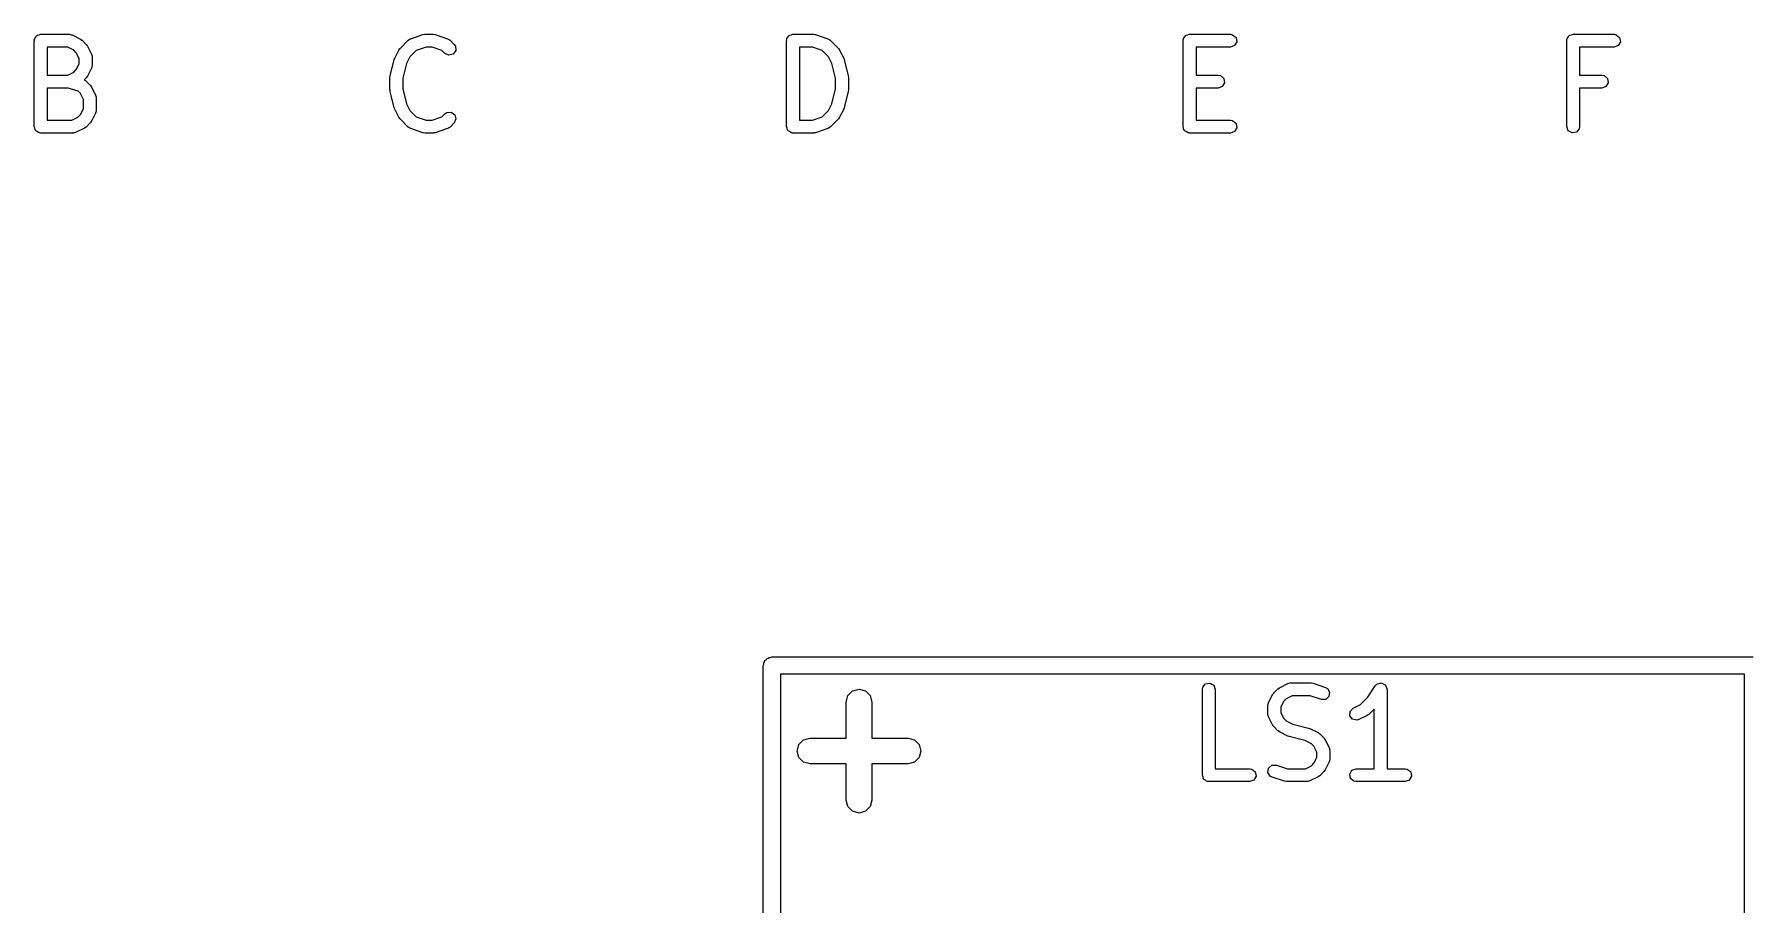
# Model space of a CAD drawing. Extents: x 40 to 128.4, y -180.3 to -86.
# Drawn here: x 98.09 to 118.06, y -96.13 to -85.99 of the extents above; entities that cross this region are included whole.
import ezdxf

# ---------------------------------------------------------------- set-up
doc = ezdxf.new("R2010")
doc.units = 0
doc.layers.add('BLACK', color=7, linetype='CONTINUOUS')

msp = doc.modelspace()

# ---------------------------------------------------------------- linework, layer by layer
at = {"layer": 'BLACK', "linetype": 'CONTINUOUS'}
for p, q in [((98.0881, -86.0664), (98.0898, -86.0566)), ((98.0881, -87.0664), (98.0881, -86.0664)), ((98.0892, -86.0534), (98.0909, -86.0505)), ((98.0898, -86.0566), (98.0892, -86.0534)), ((98.0909, -86.0505), (98.0926, -86.0407)), ((98.0926, -86.0407), (98.1051, -86.0258)), ((98.1051, -86.0258), (98.1149, -86.0089)), ((98.1149, -86.0089), (98.1212, -86.0066)), ((98.1212, -86.0066), (98.1256, -86.0014)), ((98.1256, -86.0014), (98.1448, -85.998)), ((98.1448, -85.998), (98.1631, -85.9914)), ((98.1631, -85.9914), (98.4964, -85.9914)), ((98.4964, -85.9914), (98.5221, -85.9959)), ((98.5221, -85.9959), (98.5255, -85.9988)), ((98.5255, -85.9988), (98.53, -85.9993)), ((98.53, -85.9993), (98.6252, -86.0469)), ((98.6252, -86.0469), (98.6432, -86.0603)), ((98.6432, -86.0603), (98.6447, -86.061)), ((98.6447, -86.061), (98.6923, -86.1086)), ((102.349, -86.1562), (102.444, -86.061)), ((102.444, -86.061), (102.465, -86.046)), ((102.465, -86.046), (102.47, -86.0456)), ((102.47, -86.0456), (102.473, -86.0428)), ((102.473, -86.0428), (102.616, -85.9952)), ((102.616, -85.9952), (102.638, -85.9919)), ((102.638, -85.9919), (102.64, -85.9914)), ((102.64, -85.9914), (102.735, -85.9914)), ((102.735, -85.9914), (102.757, -85.9953)), ((102.757, -85.9953), (102.759, -85.9952)), ((102.759, -85.9952), (102.902, -86.0428)), ((102.902, -86.0428), (102.925, -86.0553)), ((102.925, -86.0553), (102.927, -86.0591)), ((102.927, -86.0591), (102.931, -86.061)), ((102.931, -86.061), (102.979, -86.1086)), ((106.851, -86.0664), (106.853, -86.0566)), ((106.851, -87.0664), (106.851, -86.0664)), ((106.852, -86.0534), (106.854, -86.0505)), ((106.853, -86.0566), (106.852, -86.0534)), ((106.854, -86.0505), (106.856, -86.0407)), ((106.856, -86.0407), (106.868, -86.0258)), ((106.868, -86.0258), (106.878, -86.0089)), ((106.878, -86.0089), (106.884, -86.0066)), ((106.884, -86.0066), (106.889, -86.0014)), ((106.889, -86.0014), (106.908, -85.998)), ((106.908, -85.998), (106.926, -85.9914)), ((106.926, -85.9914), (107.164, -85.9914)), ((107.164, -85.9914), (107.186, -85.9953)), ((107.186, -85.9953), (107.188, -85.9952)), ((107.188, -85.9952), (107.331, -86.0428)), ((107.331, -86.0428), (107.354, -86.0553)), ((107.354, -86.0553), (107.356, -86.0591)), ((107.356, -86.0591), (107.36, -86.061)), ((107.36, -86.061), (107.455, -86.1562)), ((111.471, -86.0664), (111.472, -86.0566)), ((111.471, -87.0664), (111.471, -86.0664)), ((111.472, -86.0534), (111.474, -86.0505)), ((111.472, -86.0566), (111.472, -86.0534)), ((111.474, -86.0505), (111.475, -86.0407)), ((111.475, -86.0407), (111.488, -86.0258)), ((111.488, -86.0258), (111.498, -86.0089)), ((111.498, -86.0089), (111.504, -86.0066)), ((111.504, -86.0066), (111.508, -86.0014)), ((111.508, -86.0014), (111.527, -85.998)), ((111.527, -85.998), (111.546, -85.9914)), ((111.546, -85.9914), (112.022, -85.9914)), ((112.022, -85.9914), (112.048, -85.9959)), ((112.048, -85.9959), (112.087, -86.0289)), ((112.087, -86.0289), (112.096, -86.0794)), ((115.94, -86.0664), (115.941, -86.0566)), ((115.94, -87.0664), (115.94, -86.0664)), ((115.941, -86.0534), (115.942, -86.0505)), ((115.941, -86.0566), (115.941, -86.0534)), ((115.942, -86.0505), (115.944, -86.0407)), ((115.944, -86.0407), (115.957, -86.0258)), ((115.957, -86.0258), (115.966, -86.0089)), ((115.966, -86.0089), (115.973, -86.0066)), ((115.973, -86.0066), (115.977, -86.0014)), ((115.977, -86.0014), (115.996, -85.998)), ((115.996, -85.998), (116.015, -85.9914)), ((116.015, -85.9914), (116.491, -85.9914)), ((116.491, -85.9914), (116.516, -85.9959)), ((116.516, -85.9959), (116.556, -86.0289)), ((116.556, -86.0289), (116.565, -86.0794)), ((98.2381, -86.1414), (98.2381, -86.4676)), ((98.4787, -86.1414), (98.2381, -86.1414)), ((98.5472, -86.1756), (98.4787, -86.1414)), ((98.5776, -86.206), (98.5472, -86.1756)), ((98.6119, -86.2746), (98.5776, -86.206)), ((98.6119, -86.3344), (98.6119, -86.2746)), ((98.6923, -86.1086), (98.7052, -86.127)), ((98.7052, -86.127), (98.7064, -86.1281)), ((98.7064, -86.1281), (98.754, -86.2233)), ((98.754, -86.2233), (98.7614, -86.2483)), ((98.7614, -86.2483), (98.7604, -86.2526)), ((98.7604, -86.2526), (98.7619, -86.2569)), ((98.7619, -86.2569), (98.7619, -86.3521)), ((102.281, -86.2863), (102.287, -86.2745)), ((102.287, -86.2709), (102.335, -86.1757)), ((102.287, -86.2745), (102.287, -86.2709)), ((102.335, -86.1757), (102.348, -86.1577)), ((102.348, -86.1577), (102.349, -86.1562)), ((102.463, -86.2537), (102.425, -86.3307)), ((102.537, -86.1796), (102.463, -86.2537)), ((102.652, -86.1414), (102.537, -86.1796)), ((102.723, -86.1414), (102.652, -86.1414)), ((102.837, -86.1796), (102.723, -86.1414)), ((102.872, -86.2147), (102.837, -86.1796)), ((102.919, -86.2363), (102.872, -86.2147)), ((102.969, -86.2231), (102.919, -86.2363)), ((102.998, -86.181), (102.969, -86.2231)), ((102.979, -86.1086), (102.993, -86.1299)), ((102.993, -86.1299), (102.998, -86.181)), ((107.001, -86.1414), (107.001, -86.9914)), ((107.152, -86.1414), (107.001, -86.1414)), ((107.267, -86.1796), (107.152, -86.1414)), ((107.341, -86.2537), (107.267, -86.1796)), ((107.379, -86.3307), (107.341, -86.2537)), ((107.455, -86.1562), (107.468, -86.1746)), ((107.468, -86.1746), (107.469, -86.1757)), ((107.469, -86.1757), (107.517, -86.2709)), ((107.517, -86.2709), (107.521, -86.2833)), ((112.022, -86.1414), (111.621, -86.1414)), ((111.621, -86.1414), (111.621, -86.4676)), ((112.07, -86.1238), (112.022, -86.1414)), ((112.096, -86.0794), (112.07, -86.1238)), ((116.491, -86.1414), (116.09, -86.1414)), ((116.09, -86.1414), (116.09, -86.4676)), ((116.539, -86.1238), (116.491, -86.1414)), ((116.565, -86.0794), (116.539, -86.1238)), ((98.2381, -86.4676), (98.4787, -86.4676)), ((98.4787, -86.4676), (98.5472, -86.4333)), ((98.5472, -86.4333), (98.5776, -86.4029)), ((98.5776, -86.4029), (98.6119, -86.3344)), ((98.754, -86.3856), (98.7064, -86.4809)), ((98.7545, -86.3812), (98.754, -86.3856)), ((98.7574, -86.3777), (98.7545, -86.3812)), ((98.7619, -86.3521), (98.7574, -86.3777)), ((102.234, -86.4768), (102.281, -86.2863)), ((102.425, -86.3307), (102.381, -86.5042)), ((107.423, -86.5042), (107.379, -86.3307)), ((107.521, -86.2833), (107.523, -86.2863)), ((107.523, -86.2863), (107.57, -86.4768)), ((111.621, -86.4676), (111.879, -86.4676)), ((111.879, -86.4676), (111.905, -86.4721)), ((111.905, -86.4721), (111.944, -86.5051)), ((116.09, -86.4676), (116.348, -86.4676)), ((116.348, -86.4676), (116.374, -86.4721)), ((116.374, -86.4721), (116.413, -86.5051)), ((98.2381, -86.6176), (98.2381, -86.9914)), ((98.4843, -86.6176), (98.2381, -86.6176)), ((98.5988, -86.6557), (98.4843, -86.6176)), ((98.6253, -86.6822), (98.5988, -86.6557)), ((98.6923, -86.5004), (98.6699, -86.5228)), ((98.6699, -86.5228), (98.6859, -86.5314)), ((98.6859, -86.5314), (98.6883, -86.5353)), ((98.6883, -86.5353), (98.6923, -86.5372)), ((98.693, -86.4989), (98.6923, -86.5004)), ((98.6923, -86.5372), (98.7399, -86.5848)), ((98.7064, -86.4809), (98.693, -86.4989)), ((98.7399, -86.5848), (98.7528, -86.6031)), ((98.7528, -86.6031), (98.754, -86.6043)), ((98.754, -86.6043), (98.8016, -86.6995)), ((102.231, -86.495), (102.234, -86.4802)), ((102.231, -86.6378), (102.231, -86.495)), ((102.233, -86.6411), (102.231, -86.6378)), ((102.234, -86.656), (102.233, -86.6411)), ((102.234, -86.4802), (102.234, -86.4768)), ((102.281, -86.8465), (102.234, -86.656)), ((102.381, -86.5042), (102.381, -86.6286)), ((102.381, -86.6286), (102.425, -86.8021)), ((107.379, -86.8021), (107.423, -86.6286)), ((107.423, -86.6286), (107.423, -86.5042)), ((107.57, -86.656), (107.523, -86.8465)), ((107.57, -86.4768), (107.571, -86.4917)), ((107.573, -86.6378), (107.57, -86.6526)), ((107.57, -86.6526), (107.57, -86.656)), ((107.571, -86.4917), (107.573, -86.495)), ((107.573, -86.495), (107.573, -86.6378)), ((111.879, -86.6176), (111.621, -86.6176)), ((111.621, -86.6176), (111.621, -86.9914)), ((111.927, -86.6), (111.879, -86.6176)), ((111.953, -86.5556), (111.927, -86.6)), ((111.944, -86.5051), (111.953, -86.5556)), ((116.348, -86.6176), (116.09, -86.6176)), ((116.09, -86.6176), (116.09, -87.0664)), ((116.396, -86.6), (116.348, -86.6176)), ((116.422, -86.5556), (116.396, -86.6)), ((116.413, -86.5051), (116.422, -86.5556)), ((98.6595, -86.7508), (98.6253, -86.6822)), ((98.6253, -86.9267), (98.6595, -86.8582)), ((98.6595, -86.8582), (98.6595, -86.7508)), ((98.8016, -86.6995), (98.809, -86.7245)), ((98.809, -86.7245), (98.808, -86.7288)), ((98.808, -86.7288), (98.8095, -86.733)), ((98.8095, -86.733), (98.8095, -86.8759)), ((102.283, -86.8494), (102.281, -86.8465)), ((102.287, -86.8618), (102.283, -86.8494)), ((102.335, -86.9571), (102.287, -86.8618)), ((102.425, -86.8021), (102.463, -86.8791)), ((107.341, -86.8791), (107.379, -86.8021)), ((107.517, -86.8618), (107.469, -86.9571)), ((107.523, -86.8465), (107.517, -86.8583)), ((107.517, -86.8583), (107.517, -86.8618)), ((98.0948, -87.0847), (98.0881, -87.0664)), ((98.2381, -86.9914), (98.5263, -86.9914)), ((98.5263, -86.9914), (98.5949, -86.9571)), ((98.5949, -86.9571), (98.6253, -86.9267)), ((98.6923, -87.0718), (98.674, -87.0847)), ((98.7399, -87.0242), (98.6923, -87.0718)), ((98.7406, -87.0227), (98.7399, -87.0242)), ((98.754, -87.0047), (98.7406, -87.0227)), ((98.8016, -86.9094), (98.754, -87.0047)), ((98.8021, -86.905), (98.8016, -86.9094)), ((98.805, -86.9016), (98.8021, -86.905)), ((98.8095, -86.8759), (98.805, -86.9016)), ((102.336, -86.9582), (102.335, -86.9571)), ((102.349, -86.9766), (102.336, -86.9582)), ((102.444, -87.0718), (102.349, -86.9766)), ((102.448, -87.0737), (102.444, -87.0718)), ((102.45, -87.0775), (102.448, -87.0737)), ((102.463, -86.8791), (102.537, -86.9532)), ((102.537, -86.9532), (102.652, -86.9914)), ((102.652, -86.9914), (102.723, -86.9914)), ((102.723, -86.9914), (102.837, -86.9532)), ((102.837, -86.9532), (102.872, -86.9181)), ((102.872, -86.9181), (102.894, -86.9032)), ((102.894, -86.9032), (102.945, -86.8987)), ((102.931, -87.0718), (102.91, -87.0867)), ((102.979, -87.0242), (102.931, -87.0718)), ((102.945, -86.8987), (102.987, -86.9281)), ((103, -86.9777), (102.979, -87.0242)), ((102.987, -86.9281), (103, -86.9777)), ((106.858, -87.0847), (106.851, -87.0664)), ((107.001, -86.9914), (107.152, -86.9914)), ((107.152, -86.9914), (107.267, -86.9532)), ((107.267, -86.9532), (107.341, -86.8791)), ((107.36, -87.0718), (107.339, -87.0867)), ((107.455, -86.9766), (107.36, -87.0718)), ((107.456, -86.9751), (107.455, -86.9766)), ((107.469, -86.9571), (107.456, -86.9751)), ((111.477, -87.0847), (111.471, -87.0664)), ((111.621, -86.9914), (112.022, -86.9914)), ((112.022, -86.9914), (112.048, -86.9959)), ((112.048, -86.9959), (112.087, -87.0289)), ((112.087, -87.0289), (112.096, -87.0794)), ((115.957, -87.1146), (115.94, -87.0664)), ((116.09, -87.0664), (116.085, -87.092)), ((98.0981, -87.1039), (98.0948, -87.0847)), ((98.1033, -87.1082), (98.0981, -87.1039)), ((98.1056, -87.1146), (98.1033, -87.1082)), ((98.1225, -87.1243), (98.1056, -87.1146)), ((98.1374, -87.1369), (98.1225, -87.1243)), ((98.1472, -87.1386), (98.1374, -87.1369)), ((98.1501, -87.1402), (98.1472, -87.1386)), ((98.1534, -87.1397), (98.1501, -87.1402)), ((98.1631, -87.1414), (98.1534, -87.1397)), ((98.544, -87.1414), (98.1631, -87.1414)), ((98.5483, -87.1398), (98.544, -87.1414)), ((98.5526, -87.1409), (98.5483, -87.1398)), ((98.5776, -87.1335), (98.5526, -87.1409)), ((98.6728, -87.0858), (98.5776, -87.1335)), ((98.674, -87.0847), (98.6728, -87.0858)), ((102.473, -87.0899), (102.45, -87.0775)), ((102.616, -87.1375), (102.473, -87.0899)), ((102.618, -87.1375), (102.616, -87.1375)), ((102.64, -87.1414), (102.618, -87.1375)), ((102.735, -87.1414), (102.64, -87.1414)), ((102.737, -87.1408), (102.735, -87.1414)), ((102.759, -87.1375), (102.737, -87.1408)), ((102.902, -87.0899), (102.759, -87.1375)), ((102.905, -87.0871), (102.902, -87.0899)), ((102.91, -87.0867), (102.905, -87.0871)), ((106.861, -87.1039), (106.858, -87.0847)), ((106.866, -87.1082), (106.861, -87.1039)), ((106.869, -87.1146), (106.866, -87.1082)), ((106.886, -87.1243), (106.869, -87.1146)), ((106.9, -87.1369), (106.886, -87.1243)), ((106.91, -87.1386), (106.9, -87.1369)), ((106.913, -87.1402), (106.91, -87.1386)), ((106.916, -87.1397), (106.913, -87.1402)), ((106.926, -87.1414), (106.916, -87.1397)), ((107.164, -87.1414), (106.926, -87.1414)), ((107.166, -87.1408), (107.164, -87.1414)), ((107.188, -87.1375), (107.166, -87.1408)), ((107.331, -87.0899), (107.188, -87.1375)), ((107.334, -87.0871), (107.331, -87.0899)), ((107.339, -87.0867), (107.334, -87.0871)), ((111.481, -87.1039), (111.477, -87.0847)), ((111.486, -87.1082), (111.481, -87.1039)), ((111.488, -87.1146), (111.486, -87.1082)), ((111.505, -87.1243), (111.488, -87.1146)), ((111.52, -87.1369), (111.505, -87.1243)), ((111.53, -87.1386), (111.52, -87.1369)), ((111.533, -87.1402), (111.53, -87.1386)), ((111.536, -87.1397), (111.533, -87.1402)), ((111.546, -87.1414), (111.536, -87.1397)), ((112.022, -87.1414), (111.546, -87.1414)), ((112.07, -87.1238), (112.022, -87.1414)), ((112.096, -87.0794), (112.07, -87.1238)), ((116.001, -87.1402), (115.957, -87.1146)), ((116.052, -87.1313), (116.001, -87.1402)), ((116.085, -87.092), (116.052, -87.1313)), ((106.612, -93.2769), (106.621, -93.2641)), ((106.621, -93.2641), (106.636, -93.2592)), ((106.636, -93.2592), (106.649, -93.2499)), ((106.649, -93.2499), (106.665, -93.2499)), ((106.665, -93.2499), (106.68, -93.245)), ((106.68, -93.245), (118.11, -93.245)), ((106.58, -93.345), (106.585, -93.3299)), ((106.58, -99.06), (106.58, -93.345)), ((106.585, -93.3141), (106.594, -93.3013)), ((106.585, -93.3299), (106.585, -93.3141)), ((106.594, -93.3013), (106.599, -93.2862)), ((106.599, -93.2862), (106.612, -93.2769)), ((106.78, -93.445), (106.78, -98.96)), ((118.01, -93.445), (106.78, -93.445)), ((118.01, -98.96), (118.01, -93.445)), ((107.566, -93.6947), (107.621, -93.6398)), ((107.621, -93.6398), (107.696, -93.6197)), ((107.696, -93.6197), (107.771, -93.6398)), ((107.771, -93.6398), (107.826, -93.6947)), ((111.696, -93.6224), (111.7, -93.5967)), ((111.696, -94.6224), (111.696, -93.6224)), ((111.7, -93.5967), (111.733, -93.5574)), ((111.733, -93.5574), (111.784, -93.5485)), ((111.784, -93.5485), (111.828, -93.5742)), ((111.828, -93.5742), (111.846, -93.6224)), ((111.846, -93.6224), (111.846, -94.5474)), ((112.527, -93.6646), (112.575, -93.617)), ((112.527, -93.6661), (112.527, -93.6646)), ((112.575, -93.617), (112.593, -93.6041)), ((112.593, -93.6041), (112.595, -93.6029)), ((112.595, -93.6029), (112.69, -93.5553)), ((112.69, -93.5553), (112.715, -93.5479)), ((112.715, -93.5479), (112.719, -93.5489)), ((112.719, -93.5489), (112.723, -93.5474)), ((112.723, -93.5474), (112.961, -93.5474)), ((112.961, -93.5474), (112.984, -93.5513)), ((112.984, -93.5513), (112.985, -93.5512)), ((112.985, -93.5512), (113.128, -93.5988)), ((113.128, -93.5988), (113.151, -93.6113)), ((113.151, -93.6113), (113.178, -93.655)), ((113.178, -93.655), (113.17, -93.7057)), ((113.617, -93.7175), (113.709, -93.5808)), ((113.709, -93.5808), (113.727, -93.5619)), ((113.727, -93.5619), (113.731, -93.5607)), ((113.731, -93.5607), (113.733, -93.5574)), ((113.733, -93.5574), (113.755, -93.5536)), ((113.755, -93.5536), (113.776, -93.5475)), ((113.776, -93.5475), (113.78, -93.5493)), ((113.78, -93.5493), (113.784, -93.5485)), ((113.784, -93.5485), (113.803, -93.5594)), ((113.803, -93.5594), (113.823, -93.5681)), ((113.823, -93.5681), (113.825, -93.572)), ((113.825, -93.572), (113.828, -93.5742)), ((113.828, -93.5742), (113.836, -93.5946)), ((113.836, -93.5946), (113.845, -93.6141)), ((113.845, -93.6141), (113.844, -93.6183)), ((113.844, -93.6183), (113.846, -93.6224)), ((113.846, -93.6224), (113.846, -94.5474)), ((107.546, -93.7697), (107.566, -93.6947)), ((107.546, -94.1911), (107.546, -93.7697)), ((107.826, -93.6947), (107.846, -93.7697)), ((107.846, -93.7697), (107.846, -94.1911)), ((112.458, -93.8129), (112.462, -93.7872)), ((112.458, -93.9081), (112.458, -93.8129)), ((112.462, -93.7872), (112.465, -93.7838)), ((112.465, -93.7838), (112.466, -93.7793)), ((112.466, -93.7793), (112.513, -93.6841)), ((112.513, -93.6841), (112.527, -93.6661)), ((112.642, -93.762), (112.608, -93.8306)), ((112.608, -93.8306), (112.608, -93.8904)), ((112.673, -93.7316), (112.642, -93.762)), ((112.741, -93.6974), (112.673, -93.7316)), ((112.949, -93.6974), (112.741, -93.6974)), ((113.081, -93.7412), (112.949, -93.6974)), ((113.132, -93.7398), (113.081, -93.7412)), ((113.17, -93.7057), (113.132, -93.7398)), ((113.416, -93.8783), (113.452, -93.841)), ((113.452, -93.841), (113.536, -93.7988)), ((113.536, -93.7988), (113.617, -93.7175)), ((113.696, -93.8511), (113.634, -93.9135)), ((113.696, -94.5474), (113.696, -93.8511)), ((112.459, -93.9123), (112.458, -93.9081)), ((112.458, -93.9167), (112.459, -93.9123)), ((112.466, -93.9416), (112.458, -93.9167)), ((112.513, -94.0369), (112.466, -93.9416)), ((112.515, -94.038), (112.513, -94.0369)), ((112.527, -94.0564), (112.515, -94.038)), ((112.575, -94.104), (112.527, -94.0564)), ((112.608, -93.8904), (112.642, -93.9589)), ((112.642, -93.9589), (112.673, -93.9893)), ((112.673, -93.9893), (112.75, -94.0278)), ((112.75, -94.0278), (112.932, -94.0734)), ((113.413, -93.9295), (113.416, -93.8783)), ((113.444, -93.9707), (113.413, -93.9295)), ((113.494, -93.9826), (113.444, -93.9707)), ((113.519, -93.9752), (113.494, -93.9826)), ((113.614, -93.9276), (113.519, -93.9752)), ((113.615, -93.9264), (113.614, -93.9276)), ((113.634, -93.9135), (113.615, -93.9264)), ((106.995, -94.2661), (107.05, -94.2112)), ((107.05, -94.2112), (107.125, -94.1911)), ((107.125, -94.1911), (107.546, -94.1911)), ((107.846, -94.1911), (108.267, -94.1911)), ((108.267, -94.1911), (108.342, -94.2112)), ((108.342, -94.2112), (108.397, -94.2661)), ((112.577, -94.1047), (112.575, -94.104)), ((112.595, -94.118), (112.577, -94.1047)), ((112.69, -94.1657), (112.595, -94.118)), ((112.693, -94.1661), (112.69, -94.1657)), ((112.705, -94.1713), (112.693, -94.1661)), ((112.888, -94.217), (112.705, -94.1713)), ((112.965, -94.2554), (112.888, -94.217)), ((112.932, -94.0734), (112.944, -94.0787)), ((112.944, -94.0787), (112.947, -94.0791)), ((112.947, -94.0791), (113.043, -94.1267)), ((112.995, -94.2859), (112.965, -94.2554)), ((113.043, -94.1267), (113.061, -94.1401)), ((113.061, -94.1401), (113.062, -94.1408)), ((113.062, -94.1408), (113.11, -94.1884)), ((113.11, -94.1884), (113.123, -94.2068)), ((113.123, -94.2068), (113.124, -94.2079)), ((113.124, -94.2079), (113.171, -94.3031)), ((106.975, -94.3411), (106.995, -94.2661)), ((106.995, -94.4161), (106.975, -94.3411)), ((107.05, -94.471), (106.995, -94.4161)), ((108.397, -94.4161), (108.342, -94.471)), ((108.397, -94.2661), (108.417, -94.3411)), ((108.417, -94.3411), (108.397, -94.4161)), ((113.029, -94.3544), (112.995, -94.2859)), ((112.995, -94.4827), (113.029, -94.4142)), ((113.029, -94.4142), (113.029, -94.3544)), ((113.171, -94.3031), (113.179, -94.3281)), ((113.172, -94.461), (113.171, -94.4654)), ((113.175, -94.4576), (113.172, -94.461)), ((113.179, -94.4319), (113.175, -94.4576)), ((113.179, -94.3281), (113.178, -94.3325)), ((113.178, -94.3325), (113.179, -94.3367)), ((113.179, -94.3367), (113.179, -94.4319)), ((107.125, -94.4911), (107.05, -94.471)), ((107.546, -94.4911), (107.125, -94.4911)), ((107.546, -94.9126), (107.546, -94.4911)), ((108.267, -94.4911), (107.846, -94.4911)), ((107.846, -94.4911), (107.846, -94.9126)), ((108.342, -94.471), (108.267, -94.4911)), ((111.703, -94.6407), (111.696, -94.6224)), ((111.706, -94.6599), (111.703, -94.6407)), ((111.711, -94.6642), (111.706, -94.6599)), ((111.713, -94.6706), (111.711, -94.6642)), ((111.846, -94.5474), (112.247, -94.5474)), ((112.247, -94.5474), (112.273, -94.5519)), ((112.273, -94.5519), (112.312, -94.5849)), ((112.321, -94.6354), (112.295, -94.6798)), ((112.312, -94.5849), (112.321, -94.6354)), ((112.459, -94.5898), (112.467, -94.539)), ((112.486, -94.6335), (112.459, -94.5898)), ((112.467, -94.539), (112.505, -94.505)), ((112.509, -94.6459), (112.486, -94.6335)), ((112.505, -94.505), (112.557, -94.5036)), ((112.652, -94.6935), (112.509, -94.6459)), ((112.557, -94.5036), (112.688, -94.5474)), ((112.688, -94.5474), (112.896, -94.5474)), ((112.896, -94.5474), (112.965, -94.5131)), ((113.043, -94.6418), (112.947, -94.6895)), ((112.965, -94.5131), (112.995, -94.4827)), ((113.044, -94.6407), (113.043, -94.6418)), ((113.062, -94.6278), (113.044, -94.6407)), ((113.11, -94.5802), (113.062, -94.6278)), ((113.124, -94.5607), (113.11, -94.5787)), ((113.11, -94.5787), (113.11, -94.5802)), ((113.171, -94.4654), (113.124, -94.5607)), ((113.411, -94.6094), (113.437, -94.5649)), ((113.42, -94.6599), (113.411, -94.6094)), ((113.46, -94.6929), (113.42, -94.6599)), ((113.437, -94.5649), (113.485, -94.5474)), ((113.485, -94.5474), (113.696, -94.5474)), ((113.846, -94.5474), (114.057, -94.5474)), ((114.057, -94.5474), (114.082, -94.5519)), ((114.082, -94.5519), (114.122, -94.5849)), ((114.131, -94.6354), (114.105, -94.6798)), ((114.122, -94.5849), (114.131, -94.6354)), ((111.73, -94.6803), (111.713, -94.6706)), ((111.745, -94.6929), (111.73, -94.6803)), ((111.755, -94.6946), (111.745, -94.6929)), ((111.758, -94.6962), (111.755, -94.6946)), ((111.761, -94.6957), (111.758, -94.6962)), ((111.771, -94.6974), (111.761, -94.6957)), ((112.247, -94.6974), (111.771, -94.6974)), ((112.295, -94.6798), (112.247, -94.6974)), ((112.654, -94.6935), (112.652, -94.6935)), ((112.676, -94.6974), (112.654, -94.6935)), ((112.914, -94.6974), (112.676, -94.6974)), ((112.918, -94.6958), (112.914, -94.6974)), ((112.922, -94.6969), (112.918, -94.6958)), ((112.947, -94.6895), (112.922, -94.6969)), ((113.485, -94.6974), (113.46, -94.6929)), ((114.057, -94.6974), (113.485, -94.6974)), ((114.105, -94.6798), (114.057, -94.6974)), ((107.566, -94.9876), (107.546, -94.9126)), ((107.621, -95.0425), (107.566, -94.9876)), ((107.696, -95.0626), (107.621, -95.0425)), ((107.771, -95.0425), (107.696, -95.0626)), ((107.826, -94.9876), (107.771, -95.0425)), ((107.846, -94.9126), (107.826, -94.9876))]:
    msp.add_line(p, q, dxfattribs=at)

doc.saveas('drawing.dxf')
